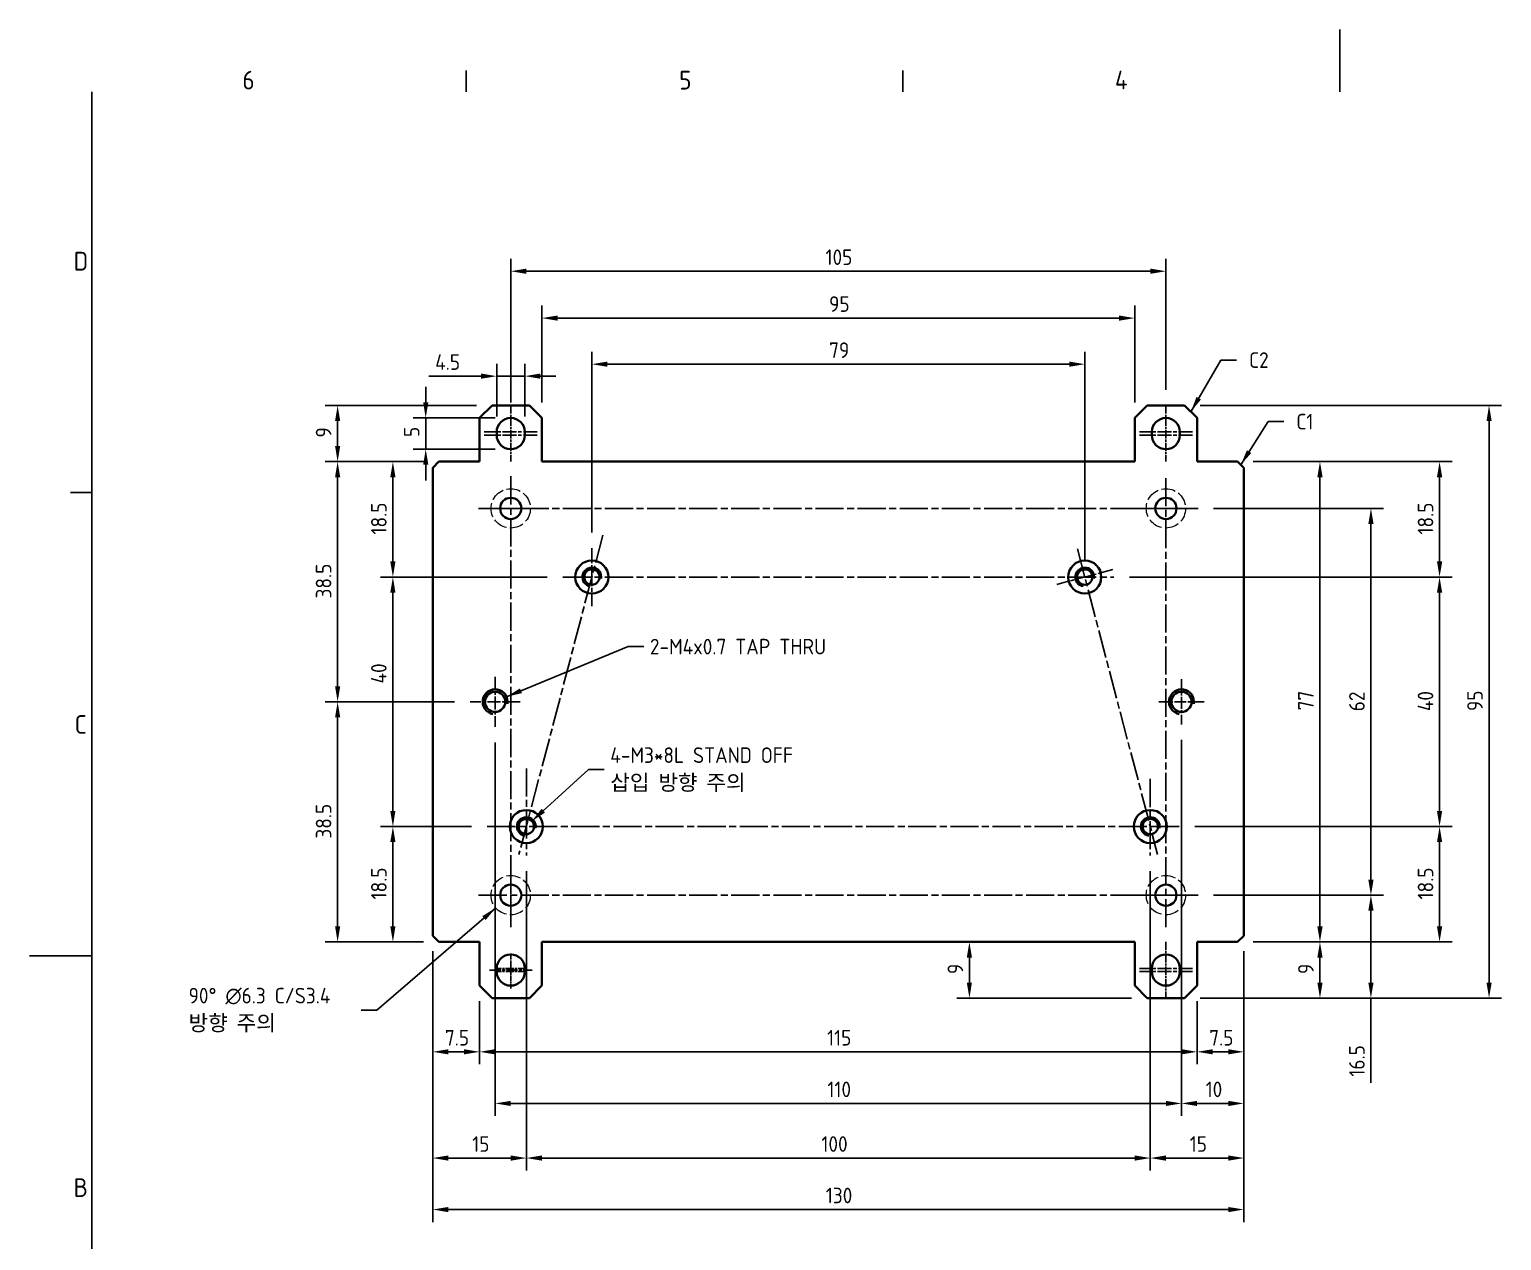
# Model space of a CAD drawing. Header units: millimetres. Extents: x 0 to 420, y 0 to 297.
# Drawn here: x 0 to 235.9, y 102.9 to 297 of the extents above; entities that cross this region are included whole.
import ezdxf

# ---------------------------------------------------------------- set-up
doc = ezdxf.new("R2010")
doc.units = ezdxf.units.MM
doc.linetypes.add('CHAIN', pattern=[0.3543, 0.2362, -0.0295, 0.0591, -0.0295])
doc.linetypes.add('DASHED', pattern=[0.2067, 0.1654, -0.0413])
doc.layers.get('0').update_dxf_attribs({"color": 3, "lineweight": 25})
for name, color, linetype, lineweight in [('가려진 것(ISO)', 2, 'DASHED', 18), ('가시적인 것(ISO)', 3, 'Continuous', 40), ('가시적인 좁은 것(ISO)', 3, 'Continuous', 35), ('경계(ISO)', 7, 'Continuous', 25), ('기호(ISO)', 5, 'Continuous', 25), ('중심 표식(ISO)', 1, 'Continuous', 25), ('중심선(ISO)', 1, 'Continuous', 25), ('치수(ISO)', 2, 'Continuous', 25)]:
    doc.layers.add(name, color=color, linetype=linetype, lineweight=lineweight)
doc.styles.add('문자 텍스트_PSTEK_POSCO', font='isocp.shx')
doc.styles.add('치수 텍스트_PSTEK_POSCO', font='isocp.shx')
doc.dimstyles.new('치수_PSTEK_POSCO', dxfattribs={"dimtxt": 2.5, "dimasz": 2.5, "dimexe": 2, "dimexo": 2.5, "dimgap": 1, "dimtad": 1, "dimrnd": 1e-08, "dimdsep": 46, "dimtxsty": '치수 텍스트_PSTEK_POSCO', "dimcen": 0.09, "dimdle": 10, "dimclrd": 7, "dimclre": 7, "dimclrt": 2, "dimadec": 1, "dimazin": 2, "dimtfac": 1, "dimtmove": 0, "dimatfit": 3, "dimfxl": 0, "dimtolj": 1, "dimlwd": -1, "dimlwe": -1, "dimarcsym": 0})
doc.dimstyles.new('치수_PSTEK_POSCO$7', dxfattribs={"dimtxt": 2.5, "dimasz": 2.5, "dimexe": 2, "dimexo": 2.5, "dimgap": 1, "dimtad": 1, "dimrnd": 1e-08, "dimdsep": 46, "dimtxsty": '치수 텍스트_PSTEK_POSCO', "dimcen": 0.09, "dimdle": 10, "dimclrd": 7, "dimclre": 7, "dimclrt": 2, "dimadec": 1, "dimazin": 2, "dimtfac": 1, "dimtmove": 0, "dimatfit": 3, "dimfxl": 0, "dimtolj": 1, "dimlwd": -1, "dimlwe": -1, "dimarcsym": 0})

# ---------------------------------------------------------------- blocks, each defined once
blk = doc.blocks.new('경계 Default Border')
at = {"layer": '경계(ISO)'}
for p, q in [((70, 287), (70, 290.4)), ((140, 287), (140, 290.4)), ((10, 222.75), (6.6, 222.75))]:
    blk.add_line(p, q, dxfattribs=at)
at = {"layer": '경계(ISO)', "flags": 128}
for points in [[(210, 297), (210, 287)], [(10, 10), (10, 287)], [(0, 148.5), (10, 148.5)]]:
    blk.add_lwpolyline(points, dxfattribs=at)
at = {"layer": '경계(ISO)', "color": 2, "char_height": 3, "attachment_point": 7, "style": '문자 텍스트_PSTEK_POSCO'}
for s, insert in [('6', (34.14, 287.37)), ('5', (104.14, 287.37)), ('4', (173.97, 287.4)), ('D', (7.08, 258.35)), ('C', (7.24, 184.1)), ('B', (7.08, 109.85))]:
    blk.add_mtext(s, dxfattribs=dict(at, insert=insert))
blk = doc.blocks.new('*D22')
at = {"layer": 'Defpoints', "color": 0}
for p in [(64.64, 151.72), (194.64, 151.72), (194.64, 107.83)]:
    blk.add_point(p, dxfattribs=at)
at = {"layer": '치수(ISO)', "color": 7}
for p, q in [((64.64, 149.22), (64.64, 105.83)), ((194.64, 149.22), (194.64, 105.83)), ((67.14, 107.83), (192.14, 107.83))]:
    blk.add_line(p, q, dxfattribs=at)
for points in [[(67.14, 108.24), (67.14, 107.41), (64.64, 107.83)], [(192.14, 108.24), (192.14, 107.41), (194.64, 107.83)]]:
    blk.add_solid(points, dxfattribs=at)
at = {"layer": '치수(ISO)', "color": 2, "insert": (127.64, 110.08), "char_height": 2.5, "attachment_point": 4, "style": '치수 텍스트_PSTEK_POSCO'}
blk.add_mtext('\\A1;130', dxfattribs=at)
blk = doc.blocks.new('*D23')
at = {"layer": 'Defpoints', "color": 0}
for p in [(185.14, 236.72), (233.93, 236.72), (185.14, 141.72)]:
    blk.add_point(p, dxfattribs=at)
at = {"layer": '치수(ISO)', "color": 7}
for p, q in [((187.64, 236.72), (235.93, 236.72)), ((233.93, 144.22), (233.93, 234.22)), ((187.64, 141.72), (235.93, 141.72))]:
    blk.add_line(p, q, dxfattribs=at)
for points in [[(233.52, 234.22), (234.35, 234.22), (233.93, 236.72)], [(233.52, 144.22), (234.35, 144.22), (233.93, 141.72)]]:
    blk.add_solid(points, dxfattribs=at)
at = {"layer": '치수(ISO)', "color": 2, "insert": (231.68, 187.74), "char_height": 2.5, "attachment_point": 4, "rotation": 90, "style": '치수 텍스트_PSTEK_POSCO'}
blk.add_mtext('\\A1;95', dxfattribs=at)
blk = doc.blocks.new('*D26')
at = {"layer": 'Defpoints', "color": 0}
for p in [(77.14, 258.24), (182.14, 236.72), (77.14, 234.72)]:
    blk.add_point(p, dxfattribs=at)
at = {"layer": '치수(ISO)', "color": 7}
for p, q in [((77.14, 237.22), (77.14, 260.24)), ((182.14, 239.22), (182.14, 260.24)), ((179.64, 258.24), (79.64, 258.24))]:
    blk.add_line(p, q, dxfattribs=at)
for points in [[(79.64, 258.66), (79.64, 257.82), (77.14, 258.24)], [(179.64, 258.66), (179.64, 257.82), (182.14, 258.24)]]:
    blk.add_solid(points, dxfattribs=at)
at = {"layer": '치수(ISO)', "color": 2, "insert": (127.59, 260.49), "char_height": 2.5, "attachment_point": 4, "style": '치수 텍스트_PSTEK_POSCO'}
blk.add_mtext('\\A1;105', dxfattribs=at)
blk = doc.blocks.new('*D27')
at = {"layer": 'Defpoints', "color": 0}
for p in [(63.51, 234.72), (77.14, 234.72), (77.14, 229.72)]:
    blk.add_point(p, dxfattribs=at)
at = {"layer": '치수(ISO)', "color": 7}
for p, q in [((63.51, 237.22), (63.51, 239.72)), ((74.64, 234.72), (61.51, 234.72)), ((63.51, 229.72), (63.51, 234.72)), ((74.64, 229.72), (61.51, 229.72)), ((63.51, 227.22), (63.51, 224.72))]:
    blk.add_line(p, q, dxfattribs=at)
for points in [[(63.1, 237.22), (63.93, 237.22), (63.51, 234.72)], [(63.1, 227.22), (63.93, 227.22), (63.51, 229.72)]]:
    blk.add_solid(points, dxfattribs=at)
at = {"layer": '치수(ISO)', "color": 2, "insert": (61.26, 231.67), "char_height": 2.5, "attachment_point": 4, "rotation": 90, "style": '치수 텍스트_PSTEK_POSCO'}
blk.add_mtext('\\A1;5', dxfattribs=at)
blk = doc.blocks.new('*D28')
at = {"layer": 'Defpoints', "color": 0}
for p in [(79.39, 241.42), (74.89, 232.47), (79.39, 232.47)]:
    blk.add_point(p, dxfattribs=at)
at = {"layer": '치수(ISO)', "color": 7}
for p, q in [((74.89, 234.97), (74.89, 243.42)), ((79.39, 234.97), (79.39, 243.42)), ((72.39, 241.42), (64.03, 241.42)), ((79.39, 241.42), (74.89, 241.42)), ((81.89, 241.42), (84.39, 241.42))]:
    blk.add_line(p, q, dxfattribs=at)
for points in [[(72.39, 241.84), (72.39, 241.01), (74.89, 241.42)], [(81.89, 241.84), (81.89, 241.01), (79.39, 241.42)]]:
    blk.add_solid(points, dxfattribs=at)
at = {"layer": '치수(ISO)', "color": 2, "insert": (65.03, 243.67), "char_height": 2.5, "attachment_point": 4, "style": '치수 텍스트_PSTEK_POSCO'}
blk.add_mtext('\\A1;4.5', dxfattribs=at)
blk = doc.blocks.new('*D29')
at = {"layer": 'Defpoints', "color": 0}
for p in [(177.14, 250.73), (82.14, 234.72), (177.14, 234.72)]:
    blk.add_point(p, dxfattribs=at)
at = {"layer": '치수(ISO)', "color": 7}
for p, q in [((82.14, 237.22), (82.14, 252.73)), ((177.14, 237.22), (177.14, 252.73)), ((84.64, 250.73), (174.64, 250.73))]:
    blk.add_line(p, q, dxfattribs=at)
for points in [[(84.64, 251.14), (84.64, 250.31), (82.14, 250.73)], [(174.64, 251.14), (174.64, 250.31), (177.14, 250.73)]]:
    blk.add_solid(points, dxfattribs=at)
at = {"layer": '치수(ISO)', "color": 2, "insert": (128.16, 252.98), "char_height": 2.5, "attachment_point": 4, "style": '치수 텍스트_PSTEK_POSCO'}
blk.add_mtext('\\A1;95', dxfattribs=at)
blk = doc.blocks.new('*D30')
at = {"layer": 'Defpoints', "color": 0}
for p in [(72.14, 143.72), (187.14, 143.72), (72.14, 133.11)]:
    blk.add_point(p, dxfattribs=at)
at = {"layer": '치수(ISO)', "color": 7}
for p, q in [((72.14, 141.22), (72.14, 131.11)), ((187.14, 141.22), (187.14, 131.11)), ((184.64, 133.11), (74.64, 133.11))]:
    blk.add_line(p, q, dxfattribs=at)
for points in [[(74.64, 133.53), (74.64, 132.7), (72.14, 133.11)], [(184.64, 133.53), (184.64, 132.7), (187.14, 133.11)]]:
    blk.add_solid(points, dxfattribs=at)
at = {"layer": '치수(ISO)', "color": 2, "insert": (127.84, 135.36), "char_height": 2.5, "attachment_point": 4, "style": '치수 텍스트_PSTEK_POSCO'}
blk.add_mtext('\\A1;115', dxfattribs=at)
blk = doc.blocks.new('*D31')
at = {"layer": 'Defpoints', "color": 0}
for p in [(79.64, 164.57), (179.64, 164.57), (179.64, 116.08)]:
    blk.add_point(p, dxfattribs=at)
at = {"layer": '치수(ISO)', "color": 7}
for p, q in [((79.64, 162.07), (79.64, 114.08)), ((179.64, 162.07), (179.64, 114.08)), ((82.14, 116.08), (177.14, 116.08))]:
    blk.add_line(p, q, dxfattribs=at)
for points in [[(82.14, 116.5), (82.14, 115.66), (79.64, 116.08)], [(177.14, 116.5), (177.14, 115.66), (179.64, 116.08)]]:
    blk.add_solid(points, dxfattribs=at)
at = {"layer": '치수(ISO)', "color": 2, "insert": (126.93, 118.33), "char_height": 2.5, "attachment_point": 4, "style": '치수 텍스트_PSTEK_POSCO'}
blk.add_mtext('\\A1;100', dxfattribs=at)
blk = doc.blocks.new('*D32')
at = {"layer": 'Defpoints', "color": 0}
for p in [(179.64, 164.57), (194.64, 151.72), (179.64, 116.08)]:
    blk.add_point(p, dxfattribs=at)
at = {"layer": '치수(ISO)', "color": 7}
for p, q in [((179.64, 162.07), (179.64, 114.08)), ((194.64, 149.22), (194.64, 114.08)), ((192.14, 116.08), (182.14, 116.08))]:
    blk.add_line(p, q, dxfattribs=at)
for points in [[(182.14, 116.5), (182.14, 115.66), (179.64, 116.08)], [(192.14, 116.5), (192.14, 115.66), (194.64, 116.08)]]:
    blk.add_solid(points, dxfattribs=at)
at = {"layer": '치수(ISO)', "color": 2, "insert": (185.96, 118.33), "char_height": 2.5, "attachment_point": 4, "style": '치수 텍스트_PSTEK_POSCO'}
blk.add_mtext('\\A1;15', dxfattribs=at)
blk = doc.blocks.new('*D33')
at = {"layer": 'Defpoints', "color": 0}
for p in [(194.64, 151.72), (187.14, 143.72), (194.64, 133.11)]:
    blk.add_point(p, dxfattribs=at)
at = {"layer": '치수(ISO)', "color": 7}
for p, q in [((194.64, 149.22), (194.64, 131.11)), ((187.14, 141.22), (187.14, 131.11)), ((189.64, 133.11), (192.14, 133.11))]:
    blk.add_line(p, q, dxfattribs=at)
for points in [[(189.64, 133.53), (189.64, 132.7), (187.14, 133.11)], [(192.14, 133.53), (192.14, 132.7), (194.64, 133.11)]]:
    blk.add_solid(points, dxfattribs=at)
at = {"layer": '치수(ISO)', "color": 2, "insert": (189.09, 135.36), "char_height": 2.5, "attachment_point": 4, "style": '치수 텍스트_PSTEK_POSCO'}
blk.add_mtext('\\A1;7.5', dxfattribs=at)
blk = doc.blocks.new('*D34')
at = {"layer": 'Defpoints', "color": 0}
for p in [(193.64, 227.72), (206.83, 227.72), (193.64, 150.72)]:
    blk.add_point(p, dxfattribs=at)
at = {"layer": '치수(ISO)', "color": 7}
for p, q in [((196.14, 227.72), (208.83, 227.72)), ((206.83, 153.22), (206.83, 225.22)), ((196.14, 150.72), (208.83, 150.72))]:
    blk.add_line(p, q, dxfattribs=at)
for points in [[(206.41, 225.22), (207.25, 225.22), (206.83, 227.72)], [(206.41, 153.22), (207.25, 153.22), (206.83, 150.72)]]:
    blk.add_solid(points, dxfattribs=at)
at = {"layer": '치수(ISO)', "color": 2, "insert": (204.58, 187.85), "char_height": 2.5, "attachment_point": 4, "rotation": 90, "style": '치수 텍스트_PSTEK_POSCO'}
blk.add_mtext('\\A1;77', dxfattribs=at)
blk = doc.blocks.new('*D35')
at = {"layer": 'Defpoints', "color": 0}
for p in [(187.29, 220.22), (187.29, 158.22), (215, 158.22)]:
    blk.add_point(p, dxfattribs=at)
at = {"layer": '치수(ISO)', "color": 7}
for p, q in [((189.79, 220.22), (217, 220.22)), ((215, 217.72), (215, 160.72)), ((189.79, 158.22), (217, 158.22))]:
    blk.add_line(p, q, dxfattribs=at)
for points in [[(214.58, 217.72), (215.42, 217.72), (215, 220.22)], [(214.58, 160.72), (215.42, 160.72), (215, 158.22)]]:
    blk.add_solid(points, dxfattribs=at)
at = {"layer": '치수(ISO)', "color": 2, "insert": (212.75, 187.7), "char_height": 2.5, "attachment_point": 4, "rotation": 90, "style": '치수 텍스트_PSTEK_POSCO'}
blk.add_mtext('\\A1;62', dxfattribs=at)
blk = doc.blocks.new('*D36')
at = {"layer": 'Defpoints', "color": 0}
for p in [(173.79, 209.22), (184.29, 169.22), (226, 169.22)]:
    blk.add_point(p, dxfattribs=at)
at = {"layer": '치수(ISO)', "color": 7}
for p, q in [((176.29, 209.22), (228, 209.22)), ((226, 206.72), (226, 171.72)), ((186.79, 169.22), (228, 169.22))]:
    blk.add_line(p, q, dxfattribs=at)
for points in [[(225.58, 206.72), (226.42, 206.72), (226, 209.22)], [(225.58, 171.72), (226.42, 171.72), (226, 169.22)]]:
    blk.add_solid(points, dxfattribs=at)
at = {"layer": '치수(ISO)', "color": 2, "insert": (223.75, 187.72), "char_height": 2.5, "attachment_point": 4, "rotation": 90, "style": '치수 텍스트_PSTEK_POSCO'}
blk.add_mtext('\\A1;40', dxfattribs=at)
blk = doc.blocks.new('*D37')
at = {"layer": 'Defpoints', "color": 0}
for p in [(184.29, 169.22), (193.64, 150.72), (226, 150.72)]:
    blk.add_point(p, dxfattribs=at)
at = {"layer": '치수(ISO)', "color": 7}
for p, q in [((186.79, 169.22), (228, 169.22)), ((226, 166.72), (226, 153.22)), ((196.14, 150.72), (228, 150.72))]:
    blk.add_line(p, q, dxfattribs=at)
for points in [[(225.58, 166.72), (226.42, 166.72), (226, 169.22)], [(225.58, 153.22), (226.42, 153.22), (226, 150.72)]]:
    blk.add_solid(points, dxfattribs=at)
at = {"layer": '치수(ISO)', "color": 2, "insert": (223.75, 157.54), "char_height": 2.5, "attachment_point": 4, "rotation": 90, "style": '치수 텍스트_PSTEK_POSCO'}
blk.add_mtext('\\A1;18.5', dxfattribs=at)
blk = doc.blocks.new('*D38')
at = {"layer": 'Defpoints', "color": 0}
for p in [(193.64, 227.72), (173.79, 209.22), (226, 209.22)]:
    blk.add_point(p, dxfattribs=at)
at = {"layer": '치수(ISO)', "color": 7}
for p, q in [((196.14, 227.72), (228, 227.72)), ((226, 225.22), (226, 211.72)), ((176.29, 209.22), (228, 209.22))]:
    blk.add_line(p, q, dxfattribs=at)
for points in [[(225.58, 225.22), (226.42, 225.22), (226, 227.72)], [(225.58, 211.72), (226.42, 211.72), (226, 209.22)]]:
    blk.add_solid(points, dxfattribs=at)
at = {"layer": '치수(ISO)', "color": 2, "insert": (223.75, 216.04), "char_height": 2.5, "attachment_point": 4, "rotation": 90, "style": '치수 텍스트_PSTEK_POSCO'}
blk.add_mtext('\\A1;18.5', dxfattribs=at)
blk = doc.blocks.new('*D39')
at = {"layer": 'Defpoints', "color": 0}
for p in [(58.25, 169.22), (73.34, 169.22), (65.64, 150.72)]:
    blk.add_point(p, dxfattribs=at)
at = {"layer": '치수(ISO)', "color": 7}
for p, q in [((70.84, 169.22), (56.25, 169.22)), ((58.25, 153.22), (58.25, 166.72)), ((63.14, 150.72), (56.25, 150.72))]:
    blk.add_line(p, q, dxfattribs=at)
for points in [[(57.83, 166.72), (58.66, 166.72), (58.25, 169.22)], [(57.83, 153.22), (58.66, 153.22), (58.25, 150.72)]]:
    blk.add_solid(points, dxfattribs=at)
at = {"layer": '치수(ISO)', "color": 2, "insert": (56, 157.54), "char_height": 2.5, "attachment_point": 4, "rotation": 90, "style": '치수 텍스트_PSTEK_POSCO'}
blk.add_mtext('\\A1;18.5', dxfattribs=at)
blk = doc.blocks.new('*D40')
at = {"layer": 'Defpoints', "color": 0}
for p in [(85.49, 209.22), (58.25, 169.22), (73.34, 169.22)]:
    blk.add_point(p, dxfattribs=at)
at = {"layer": '치수(ISO)', "color": 7}
for p, q in [((82.99, 209.22), (56.25, 209.22)), ((58.25, 206.72), (58.25, 171.72)), ((70.84, 169.22), (56.25, 169.22))]:
    blk.add_line(p, q, dxfattribs=at)
for points in [[(57.83, 206.72), (58.66, 206.72), (58.25, 209.22)], [(57.83, 171.72), (58.66, 171.72), (58.25, 169.22)]]:
    blk.add_solid(points, dxfattribs=at)
at = {"layer": '치수(ISO)', "color": 2, "insert": (56, 192.15), "char_height": 2.5, "attachment_point": 4, "rotation": 90, "style": '치수 텍스트_PSTEK_POSCO'}
blk.add_mtext('\\A1;40', dxfattribs=at)
blk = doc.blocks.new('*D41')
at = {"layer": 'Defpoints', "color": 0}
for p in [(58.25, 227.72), (65.64, 227.72), (85.49, 209.22)]:
    blk.add_point(p, dxfattribs=at)
at = {"layer": '치수(ISO)', "color": 7}
for p, q in [((63.14, 227.72), (56.25, 227.72)), ((58.25, 211.72), (58.25, 225.22)), ((82.99, 209.22), (56.25, 209.22))]:
    blk.add_line(p, q, dxfattribs=at)
for points in [[(57.83, 225.22), (58.66, 225.22), (58.25, 227.72)], [(57.83, 211.72), (58.66, 211.72), (58.25, 209.22)]]:
    blk.add_solid(points, dxfattribs=at)
at = {"layer": '치수(ISO)', "color": 2, "insert": (56, 216.04), "char_height": 2.5, "attachment_point": 4, "rotation": 90, "style": '치수 텍스트_PSTEK_POSCO'}
blk.add_mtext('\\A1;18.5', dxfattribs=at)
blk = doc.blocks.new('*D42')
at = {"layer": 'Defpoints', "color": 0}
for p in [(193.64, 150.72), (206.83, 150.72), (185.14, 141.72)]:
    blk.add_point(p, dxfattribs=at)
at = {"layer": '치수(ISO)', "color": 7}
for p, q in [((196.14, 150.72), (208.83, 150.72)), ((206.83, 144.22), (206.83, 148.22)), ((187.64, 141.72), (208.83, 141.72))]:
    blk.add_line(p, q, dxfattribs=at)
for points in [[(206.41, 148.22), (207.25, 148.22), (206.83, 150.72)], [(206.41, 144.22), (207.25, 144.22), (206.83, 141.72)]]:
    blk.add_solid(points, dxfattribs=at)
at = {"layer": '치수(ISO)', "color": 2, "insert": (204.58, 145.58), "char_height": 2.5, "attachment_point": 4, "rotation": 90, "style": '치수 텍스트_PSTEK_POSCO'}
blk.add_mtext('\\A1;9', dxfattribs=at)
blk = doc.blocks.new('*D43')
at = {"layer": 'Defpoints', "color": 0}
for p in [(150.65, 150.72), (150.65, 150.72), (179.14, 141.72)]:
    blk.add_point(p, dxfattribs=at)
at = {"layer": '치수(ISO)', "color": 7}
for p, q in [((150.65, 144.22), (150.65, 148.22)), ((176.64, 141.72), (148.65, 141.72))]:
    blk.add_line(p, q, dxfattribs=at)
for points in [[(150.23, 148.22), (151.06, 148.22), (150.65, 150.72)], [(150.23, 144.22), (151.06, 144.22), (150.65, 141.72)]]:
    blk.add_solid(points, dxfattribs=at)
at = {"layer": '치수(ISO)', "color": 2, "insert": (148.4, 145.58), "char_height": 2.5, "attachment_point": 4, "rotation": 90, "style": '치수 텍스트_PSTEK_POSCO'}
blk.add_mtext('\\A1;9', dxfattribs=at)
blk = doc.blocks.new('*D44')
at = {"layer": 'Defpoints', "color": 0}
for p in [(64.64, 151.72), (72.14, 143.72), (64.64, 133.11)]:
    blk.add_point(p, dxfattribs=at)
at = {"layer": '치수(ISO)', "color": 7}
for p, q in [((64.64, 149.22), (64.64, 131.11)), ((72.14, 141.22), (72.14, 131.11)), ((69.64, 133.11), (67.14, 133.11))]:
    blk.add_line(p, q, dxfattribs=at)
for points in [[(67.14, 133.53), (67.14, 132.7), (64.64, 133.11)], [(69.64, 133.53), (69.64, 132.7), (72.14, 133.11)]]:
    blk.add_solid(points, dxfattribs=at)
at = {"layer": '치수(ISO)', "color": 2, "insert": (66.59, 135.36), "char_height": 2.5, "attachment_point": 4, "style": '치수 텍스트_PSTEK_POSCO'}
blk.add_mtext('\\A1;7.5', dxfattribs=at)
blk = doc.blocks.new('*D45')
at = {"layer": 'Defpoints', "color": 0}
for p in [(187.29, 158.22), (185.14, 141.72), (215, 141.72)]:
    blk.add_point(p, dxfattribs=at)
at = {"layer": '치수(ISO)', "color": 7}
for p, q in [((189.79, 158.22), (217, 158.22)), ((215, 155.72), (215, 144.22)), ((187.64, 141.72), (217, 141.72)), ((215, 141.72), (215, 128.13))]:
    blk.add_line(p, q, dxfattribs=at)
for points in [[(214.58, 155.72), (215.42, 155.72), (215, 158.22)], [(214.58, 144.22), (215.42, 144.22), (215, 141.72)]]:
    blk.add_solid(points, dxfattribs=at)
at = {"layer": '치수(ISO)', "color": 2, "insert": (212.75, 129.13), "char_height": 2.5, "attachment_point": 4, "rotation": 90, "style": '치수 텍스트_PSTEK_POSCO'}
blk.add_mtext('\\A1;16.5', dxfattribs=at)
blk = doc.blocks.new('*D46')
at = {"layer": 'Defpoints', "color": 0}
for p in [(74.64, 185.22), (184.64, 185.6), (184.64, 124.84)]:
    blk.add_point(p, dxfattribs=at)
at = {"layer": '치수(ISO)', "color": 7}
for p, q in [((74.64, 182.72), (74.64, 122.84)), ((184.64, 183.1), (184.64, 122.84)), ((77.14, 124.84), (182.14, 124.84))]:
    blk.add_line(p, q, dxfattribs=at)
for points in [[(77.14, 125.25), (77.14, 124.42), (74.64, 124.84)], [(182.14, 125.25), (182.14, 124.42), (184.64, 124.84)]]:
    blk.add_solid(points, dxfattribs=at)
at = {"layer": '치수(ISO)', "color": 2, "insert": (127.89, 127.09), "char_height": 2.5, "attachment_point": 4, "style": '치수 텍스트_PSTEK_POSCO'}
blk.add_mtext('\\A1;110', dxfattribs=at)
blk = doc.blocks.new('*D47')
at = {"layer": 'Defpoints', "color": 0}
for p in [(184.64, 185.6), (194.64, 151.72), (194.64, 124.84)]:
    blk.add_point(p, dxfattribs=at)
at = {"layer": '치수(ISO)', "color": 7}
for p, q in [((184.64, 183.1), (184.64, 122.84)), ((194.64, 149.22), (194.64, 122.84)), ((187.14, 124.84), (192.14, 124.84))]:
    blk.add_line(p, q, dxfattribs=at)
for points in [[(187.14, 125.25), (187.14, 124.42), (184.64, 124.84)], [(192.14, 125.25), (192.14, 124.42), (194.64, 124.84)]]:
    blk.add_solid(points, dxfattribs=at)
at = {"layer": '치수(ISO)', "color": 2, "insert": (188.51, 127.09), "char_height": 2.5, "attachment_point": 4, "style": '치수 텍스트_PSTEK_POSCO'}
blk.add_mtext('\\A1;10', dxfattribs=at)
blk = doc.blocks.new('*D48')
at = {"layer": 'Defpoints', "color": 0}
for p in [(70.64, 189.22), (49.39, 150.72), (65.64, 150.72)]:
    blk.add_point(p, dxfattribs=at)
at = {"layer": '치수(ISO)', "color": 7}
for p, q in [((68.14, 189.22), (47.39, 189.22)), ((49.39, 186.72), (49.39, 153.22)), ((63.14, 150.72), (47.39, 150.72))]:
    blk.add_line(p, q, dxfattribs=at)
for points in [[(48.98, 186.72), (49.81, 186.72), (49.39, 189.22)], [(48.98, 153.22), (49.81, 153.22), (49.39, 150.72)]]:
    blk.add_solid(points, dxfattribs=at)
at = {"layer": '치수(ISO)', "color": 2, "insert": (47.14, 167.29), "char_height": 2.5, "attachment_point": 4, "rotation": 90, "style": '치수 텍스트_PSTEK_POSCO'}
blk.add_mtext('\\A1;38.5', dxfattribs=at)
blk = doc.blocks.new('*D49')
at = {"layer": 'Defpoints', "color": 0}
for p in [(49.39, 227.72), (65.64, 227.72), (70.64, 189.22)]:
    blk.add_point(p, dxfattribs=at)
at = {"layer": '치수(ISO)', "color": 7}
for p, q in [((63.14, 227.72), (47.39, 227.72)), ((49.39, 191.72), (49.39, 225.22)), ((68.14, 189.22), (47.39, 189.22))]:
    blk.add_line(p, q, dxfattribs=at)
for points in [[(48.98, 225.22), (49.81, 225.22), (49.39, 227.72)], [(48.98, 191.72), (49.81, 191.72), (49.39, 189.22)]]:
    blk.add_solid(points, dxfattribs=at)
at = {"layer": '치수(ISO)', "color": 2, "insert": (47.14, 205.79), "char_height": 2.5, "attachment_point": 4, "rotation": 90, "style": '치수 텍스트_PSTEK_POSCO'}
blk.add_mtext('\\A1;38.5', dxfattribs=at)
blk = doc.blocks.new('*D50')
at = {"layer": 'Defpoints', "color": 0}
for p in [(74.14, 236.72), (49.39, 227.72), (65.64, 227.72)]:
    blk.add_point(p, dxfattribs=at)
at = {"layer": '치수(ISO)', "color": 7}
for p, q in [((71.64, 236.72), (47.39, 236.72)), ((49.39, 234.22), (49.39, 230.22)), ((63.14, 227.72), (47.39, 227.72))]:
    blk.add_line(p, q, dxfattribs=at)
for points in [[(48.98, 234.22), (49.81, 234.22), (49.39, 236.72)], [(48.98, 230.22), (49.81, 230.22), (49.39, 227.72)]]:
    blk.add_solid(points, dxfattribs=at)
at = {"layer": '치수(ISO)', "color": 2, "insert": (47.14, 231.58), "char_height": 2.5, "attachment_point": 4, "rotation": 90, "style": '치수 텍스트_PSTEK_POSCO'}
blk.add_mtext('\\A1;9', dxfattribs=at)
blk = doc.blocks.new('*D51')
at = {"layer": 'Defpoints', "color": 0}
for p in [(79.64, 164.57), (64.64, 151.72), (64.64, 116.08)]:
    blk.add_point(p, dxfattribs=at)
at = {"layer": '치수(ISO)', "color": 7}
for p, q in [((79.64, 162.07), (79.64, 114.08)), ((64.64, 149.22), (64.64, 114.08)), ((77.14, 116.08), (67.14, 116.08))]:
    blk.add_line(p, q, dxfattribs=at)
for points in [[(67.14, 116.5), (67.14, 115.66), (64.64, 116.08)], [(77.14, 116.5), (77.14, 115.66), (79.64, 116.08)]]:
    blk.add_solid(points, dxfattribs=at)
at = {"layer": '치수(ISO)', "color": 2, "insert": (70.96, 118.33), "char_height": 2.5, "attachment_point": 4, "style": '치수 텍스트_PSTEK_POSCO'}
blk.add_mtext('\\A1;15', dxfattribs=at)
blk = doc.blocks.new('*D52')
at = {"layer": 'Defpoints', "color": 0}
for p in [(169.14, 243.34), (90.14, 213.87), (169.14, 209.22)]:
    blk.add_point(p, dxfattribs=at)
at = {"layer": '치수(ISO)', "color": 7}
for p, q in [((90.14, 216.37), (90.14, 245.34)), ((92.64, 243.34), (166.64, 243.34)), ((169.14, 211.72), (169.14, 245.34))]:
    blk.add_line(p, q, dxfattribs=at)
for points in [[(92.64, 243.76), (92.64, 242.92), (90.14, 243.34)], [(166.64, 243.76), (166.64, 242.92), (169.14, 243.34)]]:
    blk.add_solid(points, dxfattribs=at)
at = {"layer": '치수(ISO)', "color": 2, "insert": (128.17, 245.59), "char_height": 2.5, "attachment_point": 4, "style": '치수 텍스트_PSTEK_POSCO'}
blk.add_mtext('\\A1;79', dxfattribs=at)

msp = doc.modelspace()

# ---------------------------------------------------------------- linework, layer by layer
at = {"layer": '가려진 것(ISO)', "ltscale": 13.678923}
for centre in [(77.138, 220.221), (182.138, 220.221), (77.138, 158.221), (182.138, 158.221)]:
    msp.add_circle(centre, 3.15, dxfattribs=at)
at = {"layer": '가시적인 것(ISO)'}
for p, q in [((72.138, 234.721), (74.138, 236.721)), ((74.138, 236.721), (80.138, 236.721)), ((80.138, 236.721), (82.138, 234.721)), ((177.138, 234.721), (179.138, 236.721)), ((179.138, 236.721), (185.138, 236.721)), ((185.138, 236.721), (187.138, 234.721)), ((72.138, 234.721), (72.138, 227.721)), ((82.138, 227.721), (82.138, 234.721)), ((177.138, 234.721), (177.138, 227.721)), ((187.138, 227.721), (187.138, 234.721)), ((74.888, 231.971), (74.888, 232.471)), ((79.388, 232.471), (79.388, 231.971)), ((179.888, 231.971), (179.888, 232.471)), ((184.388, 232.471), (184.388, 231.971)), ((64.638, 226.721), (65.638, 227.721)), ((64.638, 151.721), (64.638, 226.721)), ((72.138, 227.721), (65.638, 227.721)), ((177.138, 227.721), (82.138, 227.721)), ((193.638, 227.721), (187.138, 227.721)), ((193.638, 227.721), (194.638, 226.721)), ((194.638, 226.721), (194.638, 151.721)), ((65.638, 150.721), (64.638, 151.721)), ((194.638, 151.721), (193.638, 150.721)), ((65.638, 150.721), (72.138, 150.721)), ((72.138, 150.721), (72.138, 143.721)), ((82.138, 143.721), (82.138, 150.721)), ((82.138, 150.721), (177.138, 150.721)), ((177.138, 150.721), (177.138, 143.721)), ((187.138, 143.721), (187.138, 150.721)), ((187.138, 150.721), (193.638, 150.721)), ((74.888, 145.971), (74.888, 146.471)), ((79.388, 146.471), (79.388, 145.971)), ((179.888, 145.971), (179.888, 146.471)), ((184.388, 146.471), (184.388, 145.971)), ((74.138, 141.721), (72.138, 143.721)), ((80.138, 141.721), (74.138, 141.721)), ((82.138, 143.721), (80.138, 141.721)), ((179.138, 141.721), (177.138, 143.721)), ((185.138, 141.721), (179.138, 141.721)), ((187.138, 143.721), (185.138, 141.721))]:
    msp.add_line(p, q, dxfattribs=at)
for centre, radius in [((77.138, 220.221), 1.7), ((182.138, 220.221), 1.7), ((90.138, 209.221), 2.65), ((90.138, 209.221), 1.23), ((169.138, 209.221), 2.65), ((169.138, 209.221), 1.23), ((74.638, 189.221), 1.621), ((184.638, 189.221), 1.621), ((79.638, 169.221), 2.65), ((79.638, 169.221), 1.23), ((179.638, 169.221), 2.65), ((179.638, 169.221), 1.23), ((77.138, 158.221), 1.7), ((182.138, 158.221), 1.7)]:
    msp.add_circle(centre, radius, dxfattribs=at)
for centre, start, end in [((77.138, 232.471), 0, 180), ((182.138, 232.471), 0, 180), ((77.138, 231.971), 180, 0), ((182.138, 231.971), 180, 0), ((77.138, 146.471), 0, 180), ((182.138, 146.471), 0, 180), ((77.138, 145.971), 180, 0), ((182.138, 145.971), 180, 0)]:
    msp.add_arc(centre, 2.25, start, end, dxfattribs=at)
at = {"layer": '가시적인 좁은 것(ISO)'}
for centre, radius in [((90.138, 209.221), 1.5), ((169.138, 209.221), 1.5), ((74.638, 189.221), 2), ((184.638, 189.221), 2), ((79.638, 169.221), 1.5), ((179.638, 169.221), 1.5)]:
    msp.add_arc(centre, radius, 350, 260, dxfattribs=at)
at = {"layer": '중심 표식(ISO)', "linetype": 'CHAIN', "ltscale": 5.555937}
for p, q in [((77.138, 236.721), (77.138, 231.721)), ((182.138, 236.721), (182.138, 231.721)), ((77.138, 232.721), (77.138, 227.721)), ((182.138, 232.721), (182.138, 227.721)), ((182.138, 150.721), (182.138, 145.721)), ((182.138, 146.721), (182.138, 141.721))]:
    msp.add_line(p, q, dxfattribs=at)
at = {"layer": '중심 표식(ISO)', "linetype": 'CHAIN', "ltscale": 9.445163}
for p, q in [((81.388, 232.471), (72.888, 232.471)), ((81.388, 231.971), (72.888, 231.971)), ((186.388, 232.471), (177.888, 232.471)), ((186.388, 231.971), (177.888, 231.971)), ((186.388, 146.471), (177.888, 146.471)), ((186.388, 145.971), (177.888, 145.971))]:
    msp.add_line(p, q, dxfattribs=at)
at = {"layer": '중심 표식(ISO)', "linetype": 'CHAIN', "ltscale": 19.051651}
for p, q in [((82.288, 220.221), (71.988, 220.221)), ((176.988, 220.221), (187.288, 220.221)), ((79.638, 178.545), (79.638, 164.571)), ((179.638, 176.849), (179.638, 164.571)), ((77.138, 163.371), (77.138, 153.071)), ((176.988, 158.221), (187.288, 158.221))]:
    msp.add_line(p, q, dxfattribs=at)
at = {"layer": '중심 표식(ISO)', "linetype": 'CHAIN', "ltscale": 10.334129}
for p, q in [((90.138, 213.871), (90.138, 204.571)), ((173.636, 210.401), (164.641, 208.04))]:
    msp.add_line(p, q, dxfattribs=at)
at = {"layer": '중심 표식(ISO)', "linetype": 'CHAIN', "ltscale": 8.88956}
for p, q in [((74.638, 193.221), (74.638, 185.221)), ((78.638, 189.221), (70.638, 189.221))]:
    msp.add_line(p, q, dxfattribs=at)
at = {"layer": '중심 표식(ISO)', "linetype": 'CHAIN', "ltscale": 8.047264}
for p, q in [((184.638, 192.842), (184.638, 185.6)), ((188.259, 189.221), (181.017, 189.221))]:
    msp.add_line(p, q, dxfattribs=at)
at = {"layer": '중심 표식(ISO)', "linetype": 'CHAIN', "ltscale": 3.482414}
msp.add_line((77.138, 148.855), (77.138, 145.721), dxfattribs=at)
at = {"layer": '중심 표식(ISO)', "linetype": 'CHAIN', "ltscale": 5.542352}
msp.add_line((79.586, 146.471), (74.598, 146.471), dxfattribs=at)
at = {"layer": '중심 표식(ISO)', "linetype": 'CHAIN', "ltscale": 3.831187}
msp.add_line((77.138, 146.721), (77.138, 143.273), dxfattribs=at)
at = {"layer": '중심 표식(ISO)', "linetype": 'CHAIN', "ltscale": 5.572893}
msp.add_line((79.615, 145.971), (74.6, 145.971), dxfattribs=at)
at = {"layer": '중심선(ISO)', "linetype": 'CHAIN', "ltscale": 19.051651}
for p, q in [((77.138, 225.371), (77.138, 153.071)), ((182.138, 153.071), (182.138, 225.371)), ((71.988, 220.221), (187.288, 220.221)), ((91.895, 215.912), (78.458, 164.723)), ((167.958, 213.718), (180.819, 164.723)), ((85.488, 209.221), (173.788, 209.221)), ((73.345, 169.221), (184.288, 169.221)), ((71.988, 158.221), (187.288, 158.221))]:
    msp.add_line(p, q, dxfattribs=at)
at = {"layer": '중심선(ISO)', "linetype": 'CHAIN', "ltscale": 7.600996}
msp.add_line((73.756, 146.221), (80.597, 146.221), dxfattribs=at)

# ---------------------------------------------------------------- block references
msp.add_blockref('경계 Default Border', (0, 0))

# ---------------------------------------------------------------- texts
at = {"layer": '기호(ISO)', "color": 2, "char_height": 2.5, "attachment_point": 4, "style": '치수 텍스트_PSTEK_POSCO'}
for s, insert in [('{C2}', (195.467, 243.997)), ('{C1}', (203.037, 234.135))]:
    msp.add_mtext(s, dxfattribs=dict(at, insert=insert))
for s, insert, width, line_spacing_factor in [('{2-M4x0.7 TAP THRU}', (99.444, 198.061), 33.6767, 0.4375), ('{4-M3*8L STAND OFF \\P삽입 방향 주의}', (93.092, 178.343), 35.64494, 1.05), ('{90° \\fAIGDT|b0|i0;\\H2.5000;n\\fisocp|b0|i0;\\H2.5000;6.3 C/S3.4\\P방향 주의}', (25.505, 139.797), 26.68624, 1.05)]:
    msp.add_mtext(s, dxfattribs=dict(at, insert=insert, width=width, line_spacing_factor=line_spacing_factor))

# ---------------------------------------------------------------- dimensions: what is measured, and where the dimension line sits
at = {"layer": '치수(ISO)', "color": 7}
for base, p1, p2, angle, override, picture, middle in [((77.138, 258.239), (182.138, 236.721), (77.138, 234.721), 180, {"dimdec": 2, "dimtp": 0, "dimtm": 0, "dimtdec": 2, "dimtofl": 0, "dimatfit": 1}, '*D26', (129.638, 258.239)), ((169.138, 243.341), (90.138, 213.871), (169.138, 209.221), 180, {"dimdec": 2, "dimtp": 0, "dimtm": 0, "dimtdec": 2, "dimtofl": 0, "dimatfit": 1}, '*D52', (129.638, 243.341)), ((79.388, 241.425), (74.888, 232.471), (79.388, 232.471), 180, {"dimdec": 2, "dimtp": 0, "dimtm": 0, "dimtdec": 2, "dimtofl": 1, "dimatfit": 1}, '*D28', (66.961, 241.425)), ((63.512, 234.721), (77.138, 229.721), (77.138, 234.721), 90, {"dimdec": 2, "dimtp": 0, "dimtm": 0, "dimtdec": 2, "dimtofl": 1, "dimatfit": 1}, '*D27', (63.512, 232.221)), ((49.392, 227.721), (74.138, 236.721), (65.638, 227.721), 270, {"dimdec": 2, "dimtp": 0, "dimtm": 0, "dimtdec": 2, "dimtofl": 0, "dimatfit": 1}, '*D50', (49.392, 232.221)), ((233.935, 236.721), (185.138, 141.721), (185.138, 236.721), 90, {"dimdec": 2, "dimtp": 0, "dimtm": 0, "dimtdec": 2, "dimtofl": 0, "dimatfit": 1}, '*D23', (233.935, 189.221)), ((49.392, 227.721), (70.638, 189.221), (65.638, 227.721), 90, {"dimdec": 2, "dimtp": 0, "dimtm": 0, "dimtdec": 2, "dimtofl": 0, "dimatfit": 1}, '*D49', (49.392, 208.471)), ((58.246, 227.721), (85.488, 209.221), (65.638, 227.721), 90, {"dimdec": 2, "dimtp": 0, "dimtm": 0, "dimtdec": 2, "dimtofl": 0, "dimatfit": 1}, '*D41', (58.246, 218.471)), ((225.999, 209.221), (193.638, 227.721), (173.788, 209.221), 90, {"dimdec": 2, "dimtp": 0, "dimtm": 0, "dimtdec": 2, "dimtofl": 0, "dimatfit": 1}, '*D38', (225.999, 218.471)), ((206.83, 227.721), (193.638, 150.721), (193.638, 227.721), 270, {"dimdec": 2, "dimtp": 0, "dimtm": 0, "dimtdec": 2, "dimtofl": 0, "dimatfit": 1}, '*D34', (206.83, 189.221)), ((215.002, 158.221), (187.288, 220.221), (187.288, 158.221), 90, {"dimdec": 2, "dimtp": 0, "dimtm": 0, "dimtdec": 2, "dimtofl": 0, "dimatfit": 1}, '*D35', (215.002, 189.221)), ((58.246, 169.221), (85.488, 209.221), (73.345, 169.221), 90, {"dimdec": 2, "dimtp": 0, "dimtm": 0, "dimtdec": 2, "dimtofl": 0, "dimatfit": 1}, '*D40', (58.246, 193.652)), ((225.999, 169.221), (173.788, 209.221), (184.288, 169.221), 90, {"dimdec": 2, "dimtp": 0, "dimtm": 0, "dimtdec": 2, "dimtofl": 0, "dimatfit": 1}, '*D36', (225.999, 189.221)), ((49.392, 150.721), (70.638, 189.221), (65.638, 150.721), 90, {"dimdec": 2, "dimtp": 0, "dimtm": 0, "dimtdec": 2, "dimtofl": 0, "dimatfit": 1}, '*D48', (49.392, 169.971)), ((184.638, 124.838), (74.638, 185.221), (184.638, 185.6), 180, {"dimdec": 2, "dimtp": 0, "dimtm": 0, "dimtdec": 2, "dimtofl": 0, "dimatfit": 1}, '*D46', (129.638, 124.838)), ((194.638, 124.838), (184.638, 185.6), (194.638, 151.721), 180, {"dimdec": 2, "dimtp": 0, "dimtm": 0, "dimtdec": 2, "dimtofl": 0, "dimatfit": 1}, '*D47', (189.638, 124.838)), ((58.246, 169.221), (65.638, 150.721), (73.345, 169.221), 90, {"dimdec": 2, "dimtp": 0, "dimtm": 0, "dimtdec": 2, "dimtofl": 0, "dimatfit": 1}, '*D39', (58.246, 159.971)), ((225.999, 150.721), (184.288, 169.221), (193.638, 150.721), 90, {"dimdec": 2, "dimtp": 0, "dimtm": 0, "dimtdec": 2, "dimtofl": 0, "dimatfit": 1}, '*D37', (225.999, 159.971)), ((64.638, 116.081), (79.638, 164.571), (64.638, 151.721), 180, {"dimdec": 2, "dimtp": 0, "dimtm": 0, "dimtdec": 2, "dimtofl": 0, "dimatfit": 1}, '*D51', (72.138, 116.081)), ((179.638, 116.081), (79.638, 164.571), (179.638, 164.571), 180, {"dimdec": 2, "dimtp": 0, "dimtm": 0, "dimtdec": 2, "dimtofl": 0, "dimatfit": 1}, '*D31', (128.933, 116.081)), ((179.638, 116.081), (194.638, 151.721), (179.638, 164.571), 180, {"dimdec": 2, "dimtp": 0, "dimtm": 0, "dimtdec": 2, "dimtofl": 0, "dimatfit": 1}, '*D32', (187.138, 116.081)), ((215.002, 141.721), (187.288, 158.221), (185.138, 141.721), 270, {"dimdec": 2, "dimtp": 0, "dimtm": 0, "dimtdec": 2, "dimtofl": 0, "dimatfit": 2}, '*D45', (215.002, 131.552)), ((64.638, 133.115), (72.138, 143.721), (64.638, 151.721), 180, {"dimdec": 2, "dimtp": 0, "dimtm": 0, "dimtdec": 2, "dimtofl": 0, "dimatfit": 1}, '*D44', (68.388, 133.115)), ((194.638, 133.115), (187.138, 143.721), (194.638, 151.721), 180, {"dimdec": 2, "dimtp": 0, "dimtm": 0, "dimtdec": 2, "dimtofl": 0, "dimatfit": 1}, '*D33', (190.888, 133.115)), ((150.646, 150.721), (179.138, 141.721), (150.646, 150.721), 90, {"dimdec": 2, "dimse2": 1, "dimtp": 0, "dimtm": 0, "dimtdec": 2, "dimtofl": 0, "dimatfit": 1}, '*D43', (150.646, 146.221)), ((206.83, 150.721), (185.138, 141.721), (193.638, 150.721), 90, {"dimdec": 2, "dimtp": 0, "dimtm": 0, "dimtdec": 2, "dimtofl": 0, "dimatfit": 1}, '*D42', (206.83, 146.221))]:
    dim = msp.add_linear_dim(base=base, p1=p1, p2=p2, angle=angle, dimstyle='치수_PSTEK_POSCO', override=override, dxfattribs=at)
    dim.commit()
    dim.dimension.update_dxf_attribs({"geometry": picture, "text_midpoint": middle, "dimtype": 160})
for base, p1, p2, picture, middle in [((177.138, 250.728), (82.138, 234.721), (177.138, 234.721), '*D29', (129.638, 250.728)), ((194.638, 107.826), (64.638, 151.721), (194.638, 151.721), '*D22', (129.638, 107.826)), ((72.138, 133.115), (187.138, 143.721), (72.138, 143.721), '*D30', (129.638, 133.115))]:
    dim = msp.add_linear_dim(base=base, p1=p1, p2=p2, dimstyle='치수_PSTEK_POSCO', override={"dimdec": 2, "dimtp": 0, "dimtm": 0, "dimtdec": 2, "dimtofl": 0, "dimatfit": 1}, dxfattribs=at)
    dim.commit()
    dim.dimension.update_dxf_attribs({"geometry": picture, "text_midpoint": middle, "dimtype": 160})

# ---------------------------------------------------------------- leaders
at = {"layer": '기호(ISO)', "color": 7, "annotation_type": 0, "has_hookline": 1}
for points, hookline_direction, text_width in [([(186.138, 235.721), (190.967, 243.997), (193.467, 243.997)], 0, 3.017), ([(194.138, 227.221), (198.537, 234.135), (201.037, 234.135)], 0, 2.366), ([(76.465, 190.034), (95.944, 198.061), (98.444, 198.061)], 0, 29.313), ([(80.508, 170.09), (89.592, 178.343), (92.092, 178.343)], 0, 30), ([(74.74, 156.178), (55.691, 139.797), (53.191, 139.797)], 1, 25.134)]:
    msp.add_leader(points, dimstyle='치수_PSTEK_POSCO$7', override={"dimtad": 0}, dxfattribs=dict(at, hookline_direction=hookline_direction, text_width=text_width))

doc.saveas('drawing.dxf')
